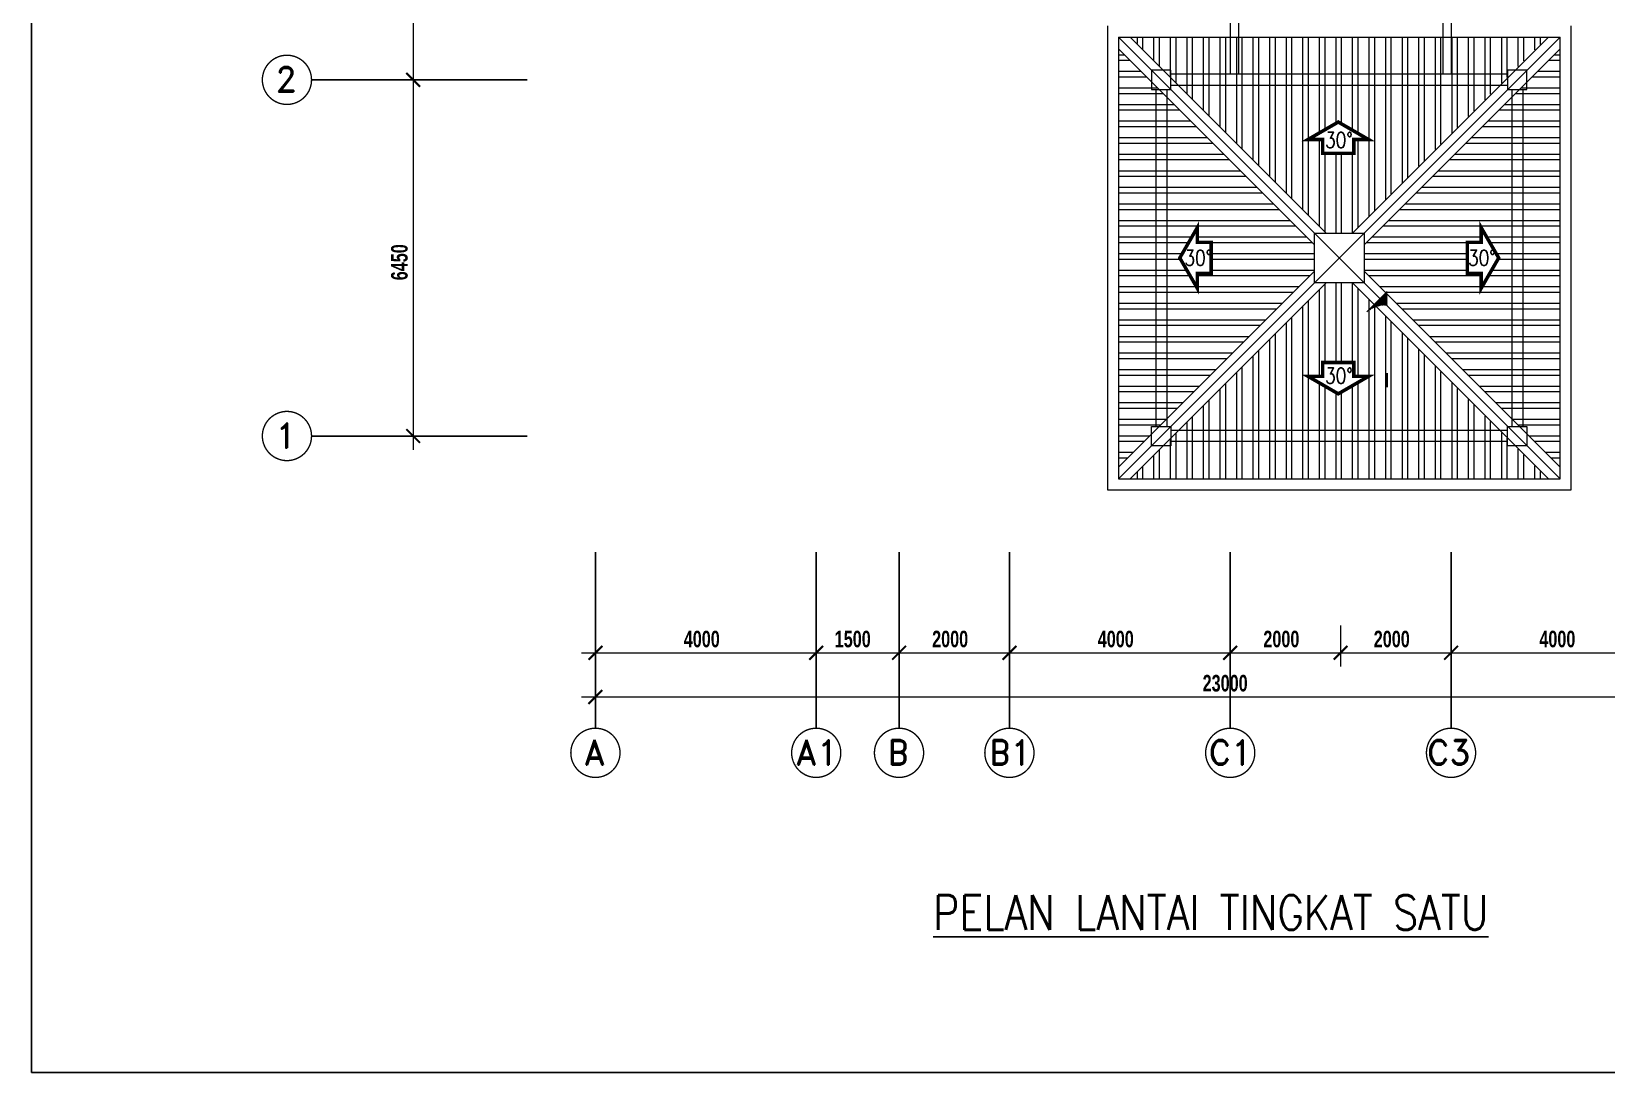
# Model space of a CAD drawing. Header units: millimetres. Extents: x 50343 to 145210, y -114947 to -49508.
# Drawn here: x 50343 to 78876, y -114935 to -96084 of the extents above; entities that cross this region are included whole.
import ezdxf

# ---------------------------------------------------------------- set-up
doc = ezdxf.new("R2010")
doc.units = ezdxf.units.MM
doc.header["$LTSCALE"] = 600
doc.header["$MEASUREMENT"] = 0
for name, pattern in [('DASHDOT', [1, 0.5, -0.25, 0, -0.25]), ('DASHED2', [0.375, 0.25, -0.125]), ('HIDDEN', [0.375, 0.25, -0.125])]:
    doc.linetypes.add(name, pattern=pattern)
doc.layers.get('0').update_dxf_attribs({"color": 8, "linetype": 'CONTINUOUS', "lineweight": 25})
for name, color, linetype, lineweight in [('dim', 8, 'CONTINUOUS', 20), ('HATCH', 8, 'CONTINUOUS', 25), ('LW', 8, 'CONTINUOUS', 20), ('ROOF', 8, 'CONTINUOUS', 20), ('t3', 8, 'CONTINUOUS', 25)]:
    doc.layers.add(name, color=color, linetype=linetype, lineweight=lineweight)
for name, color, linetype in [('FF-TEXT', 7, 'CONTINUOUS'), ('GRID', 8, 'DASHDOT'), ('GRID-TEXT', 8, 'CONTINUOUS'), ('t.block', 4, 'CONTINUOUS')]:
    doc.layers.add(name, color=color, linetype=linetype)
doc.styles.add('LAILA', font='romans.shx', dxfattribs={"width": 0.85})
doc.styles.add('style1', font='romand.shx', dxfattribs={"height": 250})
doc.styles.add('style2', font='sanssb__.ttf', dxfattribs={"height": 1200})

msp = doc.modelspace()

# ---------------------------------------------------------------- hatches: boundary and pattern name
at = {"layer": 'LW'}
h = msp.add_hatch(dxfattribs=at)
h.set_pattern_fill('U', color=256, scale=12.32, angle=-135.0000000000001, style=0, pattern_type=0)
h.set_pattern_definition([(45.00000000000006, (-393879.9781073593, -375756.7983910901), (-8.711555544218267, 8.711555544218267), [])])
edge = h.paths.add_edge_path()
edge.add_line((74899.66186989471, -100782.1014325389), (74464.08409268409, -101217.67920975))
edge.add_arc((74899.66186989471, -101653.2569869611), 615.9999999999774, -270, -224.9999999999941, ccw=False)
edge.add_line((74899.66186989471, -101037.2569869611), (74899.66186989471, -100782.1014325393))
at = {"layer": 'ROOF'}
h = msp.add_hatch(dxfattribs=at)
h.set_pattern_fill('ANSI32', color=256, scale=800, angle=315, style=0)
h.set_pattern_definition([(180, (-2297408.691740215, 927695.3106528107), (-1.13686837721616e-13, 300), []), (180, (-2297508.691740047, 927595.3106529784), (-1.13686837721616e-13, 300), [])])
h.paths.add_polyline_path([(73584.1817106381, -99946.39312602888), (70034.1817106381, -96396.39312602888), (70034.1817106381, -103972.1290573176), (73584.1817106381, -100422.1290573169)])
h.paths.add_polyline_path([(71462.08588713035, -100467.547508953), (71462.08588713035, -100732.2927925077), (71145.67963713035, -100184.2610916731), (71462.08588713408, -99636.2293908422), (71462.08588713035, -99900.97467439371), (71713.78270031884, -99900.97467439371), (71713.78270031884, -100467.547508953)], flags=16)
h = msp.add_hatch(dxfattribs=at)
h.set_pattern_fill('ANSI32', color=256, scale=800, angle=45, style=0)
h.set_pattern_definition([(90, (2445477.05516149, 927695.3106528107), (-300, 5.684341886080801e-14), []), (90, (2445577.055161322, 927795.3106526431), (-300, 5.684341886080801e-14), [])])
h.paths.add_polyline_path([(70259.1817106381, -96184.26109167264), (77809.1817106381, -96184.26109167264), (74272.04967628047, -99734.26109167357), (73796.31374499202, -99734.2610916731)])
h.paths.add_polyline_path([(73733.16154477, -98039.78944810509), (73468.41626121476, -98039.78944810462), (74016.4479620494, -97723.38319810649), (74564.4796628803, -98039.78944810835), (74299.73437932879, -98039.78944810695), (74299.73437932879, -98291.48626129591), (73733.16154477, -98291.48626129591)], flags=16)
h = msp.add_hatch(dxfattribs=at)
h.set_pattern_fill('ANSI32', color=256, scale=800, angle=315, style=0)
h.set_pattern_definition([(0, (2445477.05516149, 927695.3106528107), (1.13686837721616e-13, 300), []), (0, (2445577.055161322, 927595.3106529784), (1.13686837721616e-13, 300), [])])
h.paths.add_polyline_path([(74484.1817106381, -99946.39312602888), (78034.1817106381, -96396.39312602888), (78034.1817106381, -103972.1290573176), (74484.1817106381, -100422.1290573169)])
h.paths.add_polyline_path([(76606.27753414586, -100467.547508953), (76606.27753414586, -100732.2927925077), (76922.68378414214, -100184.2610916731), (76606.27753414214, -99636.2293908422), (76606.27753414214, -99900.97467439371), (76354.58072095364, -99900.97467439371), (76354.58072095364, -100467.547508953)], flags=16)
h = msp.add_hatch(dxfattribs=at)
h.set_pattern_fill('ANSI32', color=256, scale=800, angle=45, style=0)
h.set_pattern_definition([(270, (2445477.05516149, -1128063.832836157), (-300, -5.684341886080801e-14), []), (270, (2445577.055161322, -1128163.832835989), (-300, -5.684341886080801e-14), [])])
h.paths.add_polyline_path([(70259.1817106381, -104184.2610916736), (77809.1817106381, -104184.2610916736), (74272.04967628047, -100634.2610916726), (73796.31374499202, -100634.2610916731)])
h.paths.add_polyline_path([(73733.16154477, -102328.7327352411), (73468.41626121476, -102328.7327352416), (74016.4479620494, -102645.1389852397), (74564.4796628803, -102328.7327352379), (74299.73437932879, -102328.7327352393), (74299.73437932879, -102077.0359220503), (73733.16154477, -102077.0359220503)], flags=16)

# ---------------------------------------------------------------- linework, layer by layer
msp.add_line((74899.66186989471, -102269.2569869611), (74899.66186989471, -102524.4125413828))
at = {"linetype": 'ByBlock', "const_width": 37.5}
for points in [[(57382.15374255553, -97084.2610916731), (57132.15374255553, -96834.2610916731)], [(57132.15374255553, -96834.2610916731), (57382.15374255553, -97084.2610916731)], [(57132.15374255553, -103284.2610916731), (57382.15374255553, -103534.2610916731)], [(60684.18171063811, -107210.3204940993), (60434.18171063811, -107460.3204940993)], [(64684.18171063811, -107210.3204940993), (64434.18171063811, -107460.3204940993)], [(64434.18171063811, -107460.3204940993), (64684.18171063811, -107210.3204940993)], [(65934.18171063438, -107460.3204940993), (66184.18171063438, -107210.3204940993)], [(66184.18171063438, -107210.3204940993), (65934.18171063438, -107460.3204940993)], [(67934.18171065673, -107460.3204940993), (68184.18171065673, -107210.3204940993)], [(68184.18171065673, -107210.3204940993), (67934.18171065673, -107460.3204940993)], [(72184.18171065673, -107210.3204940993), (71934.18171065673, -107460.3204940993)], [(71934.18171065673, -107460.3204940993), (72184.18171065673, -107210.3204940993)], [(73934.18171065673, -107460.3204940993), (74184.18171065673, -107210.3204940993)], [(74184.18171065673, -107210.3204940993), (73934.18171065673, -107460.3204940993)], [(76184.18171065673, -107210.3204940993), (75934.18171065673, -107460.3204940993)], [(75934.18171065673, -107460.3204940993), (76184.18171065673, -107210.3204940993)], [(60684.18171063811, -108010.3204940993), (60434.18171063811, -108260.3204940993)]]:
    msp.add_lwpolyline(points, dxfattribs=at)
at = {"layer": 'dim'}
for p, q in [((57257.15374255553, -92984.26109167218), (57257.15374255553, -97209.2610916731)), ((57257.15374255553, -96709.2610916731), (57257.15374255553, -103659.2610916731)), ((57751.76460398361, -96959.2610916731), (57007.15374255553, -96959.2610916731)), ((57751.76460398361, -96959.2610916731), (57007.15374255553, -96959.2610916731)), ((57751.76460398361, -103409.2610916731), (57007.15374255553, -103409.2610916731)), ((60559.18171063811, -106840.7096326734), (60559.18171063811, -107585.3204940993)), ((64559.18171063811, -106840.7096326734), (64559.18171063811, -107585.3204940993)), ((64559.18171063811, -106840.7096326731), (64559.18171063811, -107585.3204940993)), ((66059.18171063438, -106840.7096326734), (66059.18171063438, -107585.3204940993)), ((66059.18171063438, -106840.7096326731), (66059.18171063438, -107585.3204940993)), ((68059.18171065673, -106840.7096326731), (68059.18171065673, -107585.3204940993)), ((68059.18171065673, -106840.7096326734), (68059.18171065673, -107585.3204940993)), ((72059.18171065673, -106840.7096326731), (72059.18171065673, -107585.3204940993)), ((72059.18171065673, -106840.7096326731), (72059.18171065673, -107585.3204940993)), ((74059.18171065673, -106840.7096326731), (74059.18171065673, -107585.3204940993)), ((74059.18171065673, -106840.7096326731), (74059.18171065673, -107585.3204940993)), ((76059.18171065673, -106840.7096326731), (76059.18171065673, -107585.3204940993)), ((76059.18171065673, -106840.7096326731), (76059.18171065673, -107585.3204940993)), ((60309.18171063811, -107335.3204940993), (64809.18171063811, -107335.3204940993)), ((64309.18171063811, -107335.3204940993), (66309.18171063438, -107335.3204940993)), ((65809.18171063438, -107335.3204940993), (68309.18171065673, -107335.3204940993)), ((67809.18171065673, -107335.3204940993), (72309.18171065673, -107335.3204940993)), ((71809.18171065673, -107335.3204940993), (74309.18171065673, -107335.3204940993)), ((73809.18171065673, -107335.3204940993), (76309.18171065673, -107335.3204940993)), ((75809.18171065673, -107335.3204940993), (80309.18171066046, -107335.3204940993)), ((60559.18171063811, -107640.7096326736), (60559.18171063811, -108385.3204940993)), ((60309.18171063811, -108135.3204940993), (83809.18171068281, -108135.3204940993))]:
    msp.add_line(p, q, dxfattribs=at)
at = {"layer": 'GRID', "ltscale": 1500}
for p, q in [((59325.25368567929, -96959.2610916731), (55416.50311821699, -96959.2610916731)), ((59325.25368567929, -103409.2610916733), (55416.50311821699, -103409.2610916731)), ((60559.18171063811, -108700.7623853207), (60559.18171063811, -105514.2213936982)), ((64559.18171063811, -108700.7623853202), (64559.18171063811, -105514.2213936977)), ((66059.18171063438, -108700.7623853202), (66059.18171063438, -105514.2213936977)), ((68059.18171065673, -108700.7623853195), (68059.18171065673, -105514.221393697)), ((72059.18171065673, -108700.7623853188), (72059.18171065673, -105514.2213936963)), ((76059.18171065673, -108700.7623853188), (76059.18171065673, -105514.2213936963))]:
    msp.add_line(p, q, dxfattribs=at)
at = {"layer": 'GRID-TEXT', "const_width": 24.749999997525}
for points in [[(55416.50311821699, -96959.2610916731, 0.9999999999999999), (54525.5031183064, -96959.2610916731, 0.4142135623730952), (54971.00311826169, -97404.7610916284, 0.4142135623730958), (55416.50311821699, -96959.2610916731, 1)], [(55416.50311821699, -103409.2610916731, 0.9999999999999999), (54525.5031183064, -103409.2610916731, 0.4142135623730952), (54971.00311826169, -103854.7610916284, 0.4142135623730958), (55416.50311821699, -103409.2610916731, 1)], [(61004.6817105934, -109146.262385276, 0.9999999999999999), (60113.68171068281, -109146.262385276, 0.4142135623730952), (60559.18171063811, -109591.7623852313, 0.4142135623730958), (61004.6817105934, -109146.262385276, 1)], [(65004.6817105934, -109146.2623852755, 0.9999999999999999), (64113.68171068281, -109146.2623852755, 0.4142135623730952), (64559.18171063811, -109591.7623852308, 0.4142135623730958), (65004.6817105934, -109146.2623852755, 1)], [(66504.68171058968, -109146.2623852755, 0.9999999999999999), (65613.68171067908, -109146.2623852755, 0.4142135623730952), (66059.18171063438, -109591.762385231, 0.4142135623730958), (66504.68171058968, -109146.2623852755, 1)], [(68504.68171061203, -109146.2623852757, 0.9999999999999999), (67613.68171069771, -109146.2623852757, 0.4142135623730952), (68059.18171065673, -109591.7623852313, 0.4142135623730958), (68504.68171061203, -109146.2623852757, 1)], [(72504.68171061575, -109146.2623852755, 0.9999999999999999), (71613.68171070144, -109146.2623852755, 0.4142135623730952), (72059.18171066046, -109591.7623852308, 0.4142135623730958), (72504.68171061575, -109146.2623852755, 1)], [(76504.68171061575, -109146.2623852755, 0.9999999999999999), (75613.68171070144, -109146.2623852755, 0.4142135623730952), (76059.18171066046, -109591.7623852308, 0.4142135623730958), (76504.68171061575, -109146.2623852755, 1)]]:
    msp.add_lwpolyline(points, format="xyb", dxfattribs=at)
at = {"layer": 'HATCH', "const_width": 63.28124999997057}
for points in [[(73733.16154477, -98039.78944810509), (73468.41626121476, -98039.78944810462), (74016.4479620494, -97723.38319810649), (74564.4796628803, -98039.78944810835), (74299.73437932879, -98039.78944810695), (74299.73437932879, -98291.48626129591), (73733.16154477, -98291.48626129591)], [(71462.08588713035, -100467.547508953), (71462.08588713035, -100732.2927925077), (71145.67963713035, -100184.2610916731), (71462.08588713408, -99636.2293908422), (71462.08588713035, -99900.97467439371), (71713.78270031884, -99900.97467439371), (71713.78270031884, -100467.547508953)], [(76606.27753414586, -100467.547508953), (76606.27753414586, -100732.2927925077), (76922.68378414214, -100184.2610916731), (76606.27753414214, -99636.2293908422), (76606.27753414214, -99900.97467439371), (76354.58072095364, -99900.97467439371), (76354.58072095364, -100467.547508953)], [(73733.16154477, -102328.7327352411), (73468.41626121476, -102328.7327352416), (74016.4479620494, -102645.1389852397), (74564.4796628803, -102328.7327352379), (74299.73437932879, -102328.7327352393), (74299.73437932879, -102077.0359220503), (73733.16154477, -102077.0359220503)]]:
    msp.add_lwpolyline(points, close=True, dxfattribs=at)
at = {"layer": 'LW', "linetype": 'HIDDEN', "ltscale": 1000}
for p, q in [((72059.18171066046, -93834.26109165867), (72059.18171066046, -96859.2610916731)), ((72209.18171066046, -93834.26109165867), (72209.18171066046, -96859.2610916731)), ((75909.18171066046, -93834.26109165867), (75909.18171066046, -96859.2610916731)), ((76059.18171066046, -93834.26109165867), (76059.18171066046, -96859.2610916731)), ((77084.1817106381, -96859.2610916731), (70984.1817106381, -96859.2610916731)), ((70709.1817106381, -97134.2610916731), (70709.1817106381, -103234.2610916731)), ((70909.1817106381, -97134.2610916731), (70909.1817106381, -103234.2610916731)), ((77084.1817106381, -97059.2610916731), (70984.1817106381, -97059.2610916731)), ((77159.1817106381, -97134.2610916731), (77159.1817106381, -103234.2610916731)), ((77359.1817106381, -97134.2610916731), (77359.1817106381, -103234.2610916731)), ((77084.1817106381, -103309.2610916731), (70984.1817106381, -103309.2610916731)), ((77084.1817106381, -103509.2610916731), (70984.1817106381, -103509.2610916731))]:
    msp.add_line(p, q, dxfattribs=at)
for points in [[(70984.1817106381, -97134.2610916731), (70984.1817106381, -96784.2610916731), (70634.1817106381, -96784.2610916731), (70634.1817106381, -97134.2610916731)], [(70984.1817106381, -97134.2610916731), (70984.1817106381, -96784.2610916731), (70634.1817106381, -96784.2610916731), (70634.1817106381, -97134.2610916731)], [(77434.1817106381, -97134.2610916731), (77434.1817106381, -96784.2610916731), (77084.1817106381, -96784.2610916731), (77084.1817106381, -97134.2610916731)], [(77434.1817106381, -97134.2610916731), (77434.1817106381, -96784.2610916731), (77084.1817106381, -96784.2610916731), (77084.1817106381, -97134.2610916731)], [(70984.1817106381, -103234.2610916731), (70984.1817106381, -103584.2610916731), (70634.1817106381, -103584.2610916731), (70634.1817106381, -103234.2610916731)], [(70984.1817106381, -103234.2610916731), (70984.1817106381, -103584.2610916731), (70634.1817106381, -103584.2610916731), (70634.1817106381, -103234.2610916731)], [(77434.1817106381, -103234.2610916731), (77434.1817106381, -103584.2610916731), (77084.1817106381, -103584.2610916731), (77084.1817106381, -103234.2610916731)], [(77434.1817106381, -103234.2610916731), (77434.1817106381, -103584.2610916731), (77084.1817106381, -103584.2610916731), (77084.1817106381, -103234.2610916731)]]:
    msp.add_lwpolyline(points, close=True, dxfattribs=at)
at = {"layer": 'ROOF'}
for p, q in [((69834.1817106381, -95984.26109167264), (69834.1817106381, -104384.2610916731)), ((78234.1817106381, -104384.2610916731), (78234.1817106381, -95984.26109167264)), ((69834.1817106381, -104384.2610916731), (78234.1817106381, -104384.2610916731))]:
    msp.add_line(p, q, dxfattribs=at)
at = {"layer": 'ROOF', "linetype": 'Continuous', "ltscale": 2000}
for p, q in [((70034.1817106381, -96184.26109167264), (78034.1817106381, -96184.26109167287)), ((73584.1817106381, -99734.2610916731), (70034.1817106381, -96184.26109167357)), ((73584.1817106381, -99946.39312602981), (70034.1817106381, -96396.39312602888)), ((73796.31374499202, -99734.2610916731), (70246.31374499202, -96184.26109167264)), ((74272.04967628047, -99734.26109167357), (77822.04967628047, -96184.26109167264)), ((74484.1817106381, -99734.26109167334), (78034.1817106381, -96184.26109167357)), ((74484.1817106381, -99946.39312602865), (78034.1817106381, -96396.39312602888)), ((78034.1817106381, -104184.2610916731), (78034.1817106381, -96184.26109167287)), ((70034.1817106381, -96542.51149128174), (70034.1817106381, -104184.2610916731)), ((73584.1817106381, -99734.2610916731), (74484.1817106381, -100634.2610916731)), ((74484.1817106381, -99734.26109167357), (73584.1817106381, -100634.2610916731)), ((70034.1817106381, -103972.1290573183), (73584.1817106381, -100422.1290573173)), ((78034.1817106381, -103972.1290573176), (74484.1817106381, -100422.1290573169)), ((70034.1817106381, -104184.2610916731), (73584.1817106381, -100634.2610916731)), ((70246.31374499202, -104184.2610916729), (73796.31374499202, -100634.2610916729)), ((77822.04967628047, -104184.2610916729), (74272.04967628047, -100634.2610916731)), ((78034.1817106381, -104184.2610916731), (74484.1817106381, -100634.2610916729)), ((70259.1817106381, -104184.2610916731), (77809.1817106381, -104184.2610916731))]:
    msp.add_line(p, q, dxfattribs=at)
at = {"layer": 'ROOF', "linetype": 'DASHED2', "ltscale": 2000}
for p, q in [((70034.1817106381, -96184.26109167264), (70034.1817106381, -104184.2610916731)), ((70259.1817106381, -96184.26109167264), (77809.1817106381, -96184.26109167264)), ((70034.1817106381, -104184.2610916731), (78034.1817106381, -104184.2610916731))]:
    msp.add_line(p, q, dxfattribs=at)
at = {"layer": 'ROOF', "linetype": 'Continuous', "ltscale": 2000}
msp.add_lwpolyline([(73584.1817106381, -99734.2610916731), (74484.1817106381, -99734.26109167357), (74484.1817106381, -100634.2610916731), (73584.1817106381, -100634.2610916731)], close=True, dxfattribs=at)
at = {"layer": 't.block', "color": 7, "ltscale": 0.5}
msp.add_lwpolyline([(145198.4053422005, -114935.037560769), (50343.21388331172, -114935.037560769), (50343.21388331172, -50072.45735983099), (145198.4053422005, -50072.45735983099)], close=True, dxfattribs=at)

# ---------------------------------------------------------------- texts
at = {"layer": 'dim', "style": 'style2', "width": 0.7}
msp.add_text('6450', height=300, rotation=90, dxfattribs=at).set_placement((57157.15374255553, -100589.2610916736))
for s, p in [('4000', (62159.18171063811, -107235.3204940993)), ('1500', (64894.18171063438, -107235.3204940993)), ('2000', (66659.18171064556, -107235.3204940993)), ('4000', (69659.18171065673, -107235.3204940993)), ('2000', (72659.18171065673, -107235.3204940993)), ('2000', (74659.18171065673, -107235.3204940993)), ('4000', (77659.18171066046, -107235.3204940993)), ('23000', (71559.18171066046, -108035.3204940993))]:
    msp.add_text(s, height=300, dxfattribs=at).set_placement(p)
at = {"layer": 'FF-TEXT', "color": 3, "style": 'LAILA', "width": 0.85}
msp.add_text('%%uPELAN LANTAI TINGKAT SATU', height=625, dxfattribs=at).set_placement((66675.46753722057, -112350.7385584999))
at = {"layer": 'GRID-TEXT', "style": 'style1'}
for s, p in [('2', (54762.33631690219, -97174.86406943836)), ('1', (54762.33631690219, -103624.8640694384)), ('A', (60350.5149092786, -109361.8653630412)), ('A1', (64188.41298783198, -109361.8653630408)), ('B', (65850.51490927488, -109361.8653630408)), ('B1', (67693.2459616214, -109361.865363041)), ('C1', (71669.30921746418, -109361.8653630408)), ('C3', (75625.23966008797, -109361.8653630408))]:
    msp.add_text(s, height=449.999999955, dxfattribs=at).set_placement(p)
at = {"layer": 't3', "style": 'style1', "width": 0.8}
for p in [(73777.489567101, -98191.01409924409), (71230.47445166484, -100323.9118974514), (76366.46039817855, -100323.9118974514), (73777.489567101, -102458.7580841019)]:
    msp.add_text('30%%D', height=281.2499999998692, dxfattribs=at).set_placement(p)

doc.saveas('drawing.dxf')
